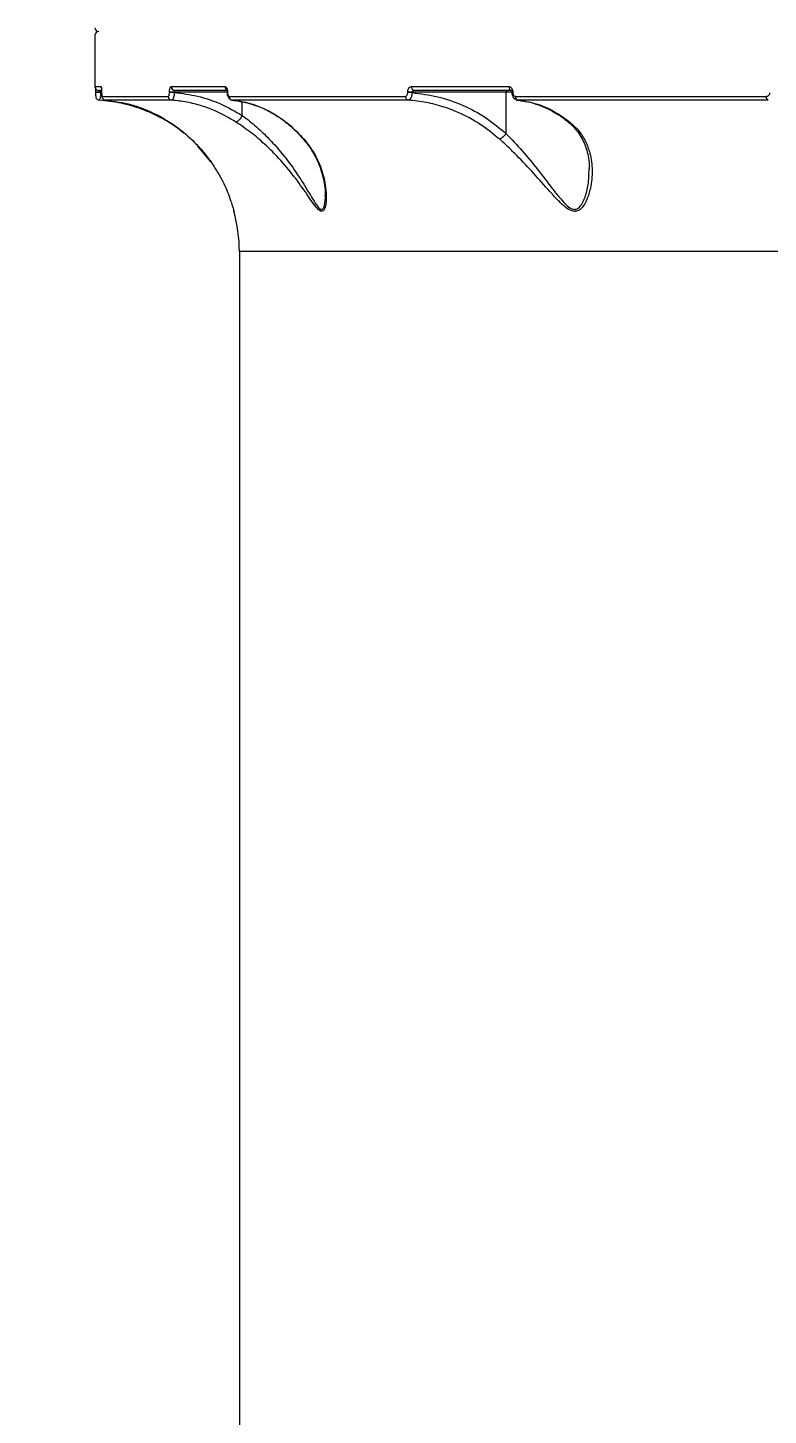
# Model space of a CAD drawing. Header units: millimetres. Extents: x -8422 to 28150, y -6982 to 5510.
# Drawn here: x -1026.3 to -831.5, y -345.4 to 20 of the extents above; entities that cross this region are included whole.
import ezdxf

# ---------------------------------------------------------------- set-up
doc = ezdxf.new("R2010")
doc.units = ezdxf.units.MM
for name, color, linetype in [('DIKOM_ОБЪЕКТ', 7, 'Continuous'), ('DIKOM_РАЗМЕР_ЗОНА', 7, 'Continuous'), ('DIKOM_РАЗМЕР_ОБЪЕКТА', 7, 'Continuous')]:
    doc.layers.add(name, color=color, linetype=linetype)
doc.styles.add('style1', font='arial.ttf', dxfattribs={"width": 0.8})
doc.dimstyles.new('1-50', dxfattribs={"dimtxt": 300, "dimasz": 200, "dimexe": 100, "dimexo": 0, "dimgap": 100, "dimtad": 1, "dimdec": 0, "dimtxsty": 'style1', "dimcen": 0, "dimclrd": 7, "dimclre": 7, "dimadec": 1, "dimazin": 2, "dimtfac": 1, "dimtdec": 0, "dimtmove": 1, "dimatfit": 3, "dimfxl": 0, "dimlwd": 25, "dimlwe": 18, "dimarcsym": 0})

# ---------------------------------------------------------------- blocks, each defined once
blk = doc.blocks.new('*D0')
at = {"layer": 'Defpoints', "color": 0, "transparency": 16777216}
for p in [(1363.27, 4015), (-6010.96, -2710.04), (-2661.52, -2710.04)]:
    blk.add_point(p, dxfattribs=at)
at = {"layer": 'DIKOM_РАЗМЕР_ОБЪЕКТА', "color": 7, "lineweight": 18, "transparency": 16777216}
for p, q in [((1363.27, 4015), (-6110.96, 4015)), ((-2661.52, -2710.04), (-6110.96, -2710.04))]:
    blk.add_line(p, q, dxfattribs=at)
at = {"layer": 'DIKOM_РАЗМЕР_ОБЪЕКТА', "color": 7, "lineweight": 25, "transparency": 16777216}
blk.add_line((-6010.96, 3815), (-6010.96, -2510.04), dxfattribs=at)
at = {"layer": 'DIKOM_РАЗМЕР_ОБЪЕКТА', "color": 7, "transparency": 16777216}
for points in [[(-6044.3, 3815), (-5977.63, 3815), (-6010.96, 4015)], [(-6044.3, -2510.04), (-5977.63, -2510.04), (-6010.96, -2710.04)]]:
    blk.add_solid(points, dxfattribs=at)
at = {"layer": 'DIKOM_РАЗМЕР_ОБЪЕКТА', "color": 0, "transparency": 16777216, "insert": (-6264.14, 652.48), "char_height": 300, "attachment_point": 5, "rotation": 90, "style": 'style1'}
blk.add_mtext('6700', dxfattribs=at)
blk = doc.blocks.new('*D1')
at = {"layer": 'Defpoints', "color": 0, "transparency": 16777216}
for p in [(-5348.28, 1737.01), (6047.45, 1360.22), (6047.45, -3315.33)]:
    blk.add_point(p, dxfattribs=at)
at = {"layer": 'DIKOM_РАЗМЕР_ОБЪЕКТА', "color": 7, "lineweight": 18, "transparency": 16777216}
for p, q in [((-5348.28, 1737.01), (-5348.28, -3415.33)), ((6047.45, 1360.22), (6047.45, -3415.33))]:
    blk.add_line(p, q, dxfattribs=at)
at = {"layer": 'DIKOM_РАЗМЕР_ОБЪЕКТА', "color": 7, "lineweight": 25, "transparency": 16777216}
blk.add_line((-5148.28, -3315.33), (5847.45, -3315.33), dxfattribs=at)
at = {"layer": 'DIKOM_РАЗМЕР_ОБЪЕКТА', "color": 7, "transparency": 16777216}
for points in [[(-5148.28, -3282), (-5148.28, -3348.67), (-5348.28, -3315.33)], [(5847.45, -3282), (5847.45, -3348.67), (6047.45, -3315.33)]]:
    blk.add_solid(points, dxfattribs=at)
at = {"layer": 'DIKOM_РАЗМЕР_ОБЪЕКТА', "color": 0, "transparency": 16777216, "insert": (349.59, -3062.16), "char_height": 300, "attachment_point": 5, "style": 'style1'}
blk.add_mtext('11400', dxfattribs=at)
blk = doc.blocks.new('*D2')
at = {"layer": 'Defpoints', "color": 0, "transparency": 16777216}
for p in [(8043.93, 833.91), (-7345.5, 649.01), (8043.93, -5007.33)]:
    blk.add_point(p, dxfattribs=at)
at = {"layer": 'DIKOM_РАЗМЕР_ЗОНА', "color": 7, "lineweight": 18, "transparency": 16777216}
for p, q in [((8043.93, 833.91), (8043.93, -5107.33)), ((-7345.5, 649.01), (-7345.5, -5107.33))]:
    blk.add_line(p, q, dxfattribs=at)
at = {"layer": 'DIKOM_РАЗМЕР_ЗОНА', "color": 7, "lineweight": 25, "transparency": 16777216}
blk.add_line((-7145.5, -5007.33), (7843.93, -5007.33), dxfattribs=at)
at = {"layer": 'DIKOM_РАЗМЕР_ЗОНА', "color": 7, "transparency": 16777216}
for points in [[(-7145.5, -4974), (-7145.5, -5040.67), (-7345.5, -5007.33)], [(7843.93, -4974), (7843.93, -5040.67), (8043.93, -5007.33)]]:
    blk.add_solid(points, dxfattribs=at)
at = {"layer": 'DIKOM_РАЗМЕР_ЗОНА', "color": 0, "transparency": 16777216, "insert": (349.22, -4754.16), "char_height": 300, "attachment_point": 5, "style": 'style1'}
blk.add_mtext('15400', dxfattribs=at)
blk = doc.blocks.new('*D3')
at = {"layer": 'Defpoints', "color": 0, "transparency": 16777216}
for p in [(620.22, 5510), (-7971.96, -4607.49), (-3279.17, -4607.49)]:
    blk.add_point(p, dxfattribs=at)
at = {"layer": 'DIKOM_РАЗМЕР_ЗОНА', "color": 7, "lineweight": 18, "transparency": 16777216}
for p, q in [((620.22, 5510), (-8071.96, 5510)), ((-3279.17, -4607.49), (-8071.96, -4607.49))]:
    blk.add_line(p, q, dxfattribs=at)
at = {"layer": 'DIKOM_РАЗМЕР_ЗОНА', "color": 7, "lineweight": 25, "transparency": 16777216}
blk.add_line((-7971.96, 5310), (-7971.96, -4407.49), dxfattribs=at)
at = {"layer": 'DIKOM_РАЗМЕР_ЗОНА', "color": 7, "transparency": 16777216}
for points in [[(-8005.3, 5310), (-7938.63, 5310), (-7971.96, 5510)], [(-8005.3, -4407.49), (-7938.63, -4407.49), (-7971.96, -4607.49)]]:
    blk.add_solid(points, dxfattribs=at)
at = {"layer": 'DIKOM_РАЗМЕР_ЗОНА', "color": 0, "transparency": 16777216, "insert": (-8225.14, 451.25), "char_height": 300, "attachment_point": 5, "rotation": 90, "style": 'style1'}
blk.add_mtext('10100', dxfattribs=at)

msp = doc.modelspace()

# ---------------------------------------------------------------- linework, layer by layer
at = {"layer": 'DIKOM_ОБЪЕКТ', "color": 7, "linetype": 'Continuous', "lineweight": 15}
for p, q in [((-1008.67, 18), (-1008.67, 4.5)), ((-1008.67, 4.5), (-1007.07, 4.5)), ((-988.61, 4.5), (-974.4, 4.5)), ((-925.43, 4.5), (-899.71, 4.5)), ((-1008.5, 3), (-1008.5, 2.97)), ((-1007.16, 3), (-1008.5, 3)), ((-1007.16, 2.97), (-1008.5, 2.97)), ((-1007.09, 3.5), (-1007.67, 3.5)), ((-1007.16, 3), (-1007.16, 2.97)), ((-1006.91, 3), (-1007.16, 3)), ((-1007.16, 2.97), (-1006.89, 2.93)), ((-1006.91, 3), (-1006.91, 2.9)), ((-1006.91, 3), (-1006.91, 2.9)), ((-1006.91, 3), (-1006.91, 3)), ((-1006.91, 2.9), (-1006.91, 2.9)), ((-1006.8, 1.94), (-989.37, 1.94)), ((-988.48, 0.94), (-1005.87, 0.94)), ((-989.06, 2.95), (-989.06, 3)), ((-987.78, 3), (-989.06, 3)), ((-987.78, 2.95), (-989.06, 2.95)), ((-987.78, 3), (-987.78, 2.95)), ((-973.86, 3), (-987.78, 3)), ((-974.04, 3.5), (-987.65, 3.5)), ((-973.86, 3), (-973.86, 2.92)), ((-973.86, 3), (-973.78, 3)), ((-973.86, 2.92), (-973.78, 2.92)), ((-973.78, 3), (-973.78, 2.92)), ((-973.37, 1.94), (-926.98, 1.94)), ((-926.23, 0.94), (-972.52, 0.94)), ((-969.9, -3.11), (-969.9, 0.51)), ((-926.37, 2.92), (-926.37, 3)), ((-925.24, 3), (-926.37, 3)), ((-925.24, 2.92), (-926.37, 2.92)), ((-925.24, 3), (-925.24, 2.92)), ((-900.44, 3), (-925.24, 3)), ((-898.97, 3.5), (-924.63, 3.5)), ((-900.44, -7.89), (-900.44, 3)), ((-898.97, 3), (-900.44, 3)), ((-898.96, 3), (-898.96, 2.95)), ((-898.96, 3), (-898.7, 3)), ((-898.96, 2.95), (-898.7, 2.95)), ((-898.7, 3), (-898.7, 2.95)), ((-898.02, 1.94), (-832.04, 1.94)), ((-897.43, 0.89), (-896.77, 0.82)), ((-831.5, 0.94), (-897.33, 0.94)), ((-978.1, -15.39), (-981.64, -11.09)), ((-970.67, -38.95), (-970.67, -389.8)), ((-650.52, -38.95), (-970.67, -38.95))]:
    msp.add_line(p, q, dxfattribs=at)
at = {"layer": 'DIKOM_ОБЪЕКТ', "color": 7, "linetype": 'Continuous', "lineweight": 15, "flags": 128}
for points in [[(-1007.54, 0.94), (-1007.72, 0.97), (-1007.89, 1.03)], [(-900.28, 3.5), (-900.31, 3.49), (-900.34, 3.46), (-900.37, 3.42), (-900.39, 3.35), (-900.41, 3.28), (-900.43, 3.19), (-900.44, 3.1), (-900.44, 3)]]:
    msp.add_lwpolyline(points, dxfattribs=at)
at = {"layer": 'DIKOM_ОБЪЕКТ', "color": 7, "linetype": 'Continuous', "lineweight": 15}
for centre, radius, start, end in [((-1007.67, 20), 1, 180, 270), ((-1007.67, 18), 1, 90, 180), ((-1007.67, 4.5), 1, 180, 270), ((-1006.07, 4.5), 1, 179.9998, 204.511), ((-987.63, 4.48), 0.977, 178.6317, 268.5647), ((-973.38, 4.49), 1.03, 179.3629, 232.1638), ((-924.52, 4.41), 0.917, 174.4165, 263.0297), ((-898.82, 4.39), 0.9, 172.7956, 260.2515), ((-1005.8, 1.94), 0.998, 179.8848, 265.6627), ((-988.38, 1.92), 0.982, 178.8198, 264.3013), ((-972.4, 1.9), 0.968, 177.847, 262.9619), ((-926.05, 1.86), 0.937, 175.1489, 258.4848), ((-897.1, 1.84), 0.925, 173.5901, 255.1922), ((-831.12, 1.79), 0.928, 170.7143, 245.8916), ((-1010.67, -38.95), 40, 0, 15.4022)]:
    msp.add_arc(centre, radius, start, end, dxfattribs=at)
for points, knots in [([(-1008.51, 4.03), (-1008.51, 3.92), (-1008.5, 3.68), (-1008.5, 3.28), (-1008.5, 3.03), (-1008.5, 2.95)], [0, 0, 0, 0, 0.373498, 0.810572, 1, 1, 1, 1]), ([(-1007.07, 4.5), (-1007.07, 4.5), (-1007.05, 4.5), (-1007.01, 4.41), (-1006.96, 4.16), (-1006.93, 3.83), (-1006.91, 3.44), (-1006.91, 3.15), (-1006.91, 3)], [0, 0, 0, 0, 0.039237, 0.287232, 0.495191, 0.671, 0.835302, 1, 1, 1, 1]), ([(-1006.98, 4.12), (-1006.98, 4.12), (-1006.98, 4.12), (-1006.96, 4.03), (-1006.94, 3.81), (-1006.92, 3.47), (-1006.91, 3.13), (-1006.91, 2.94), (-1006.91, 2.88)], [0, 0, 0, 0, 0.074206, 0.226504, 0.443447, 0.694855, 0.900917, 1, 1, 1, 1]), ([(-989.06, 3), (-989.06, 3.11), (-989.06, 3.39), (-989, 3.81), (-988.9, 4.19), (-988.76, 4.45), (-988.66, 4.48), (-988.61, 4.5)], [0, 0, 0, 0, 0.140779, 0.355294, 0.570029, 0.78496, 1, 1, 1, 1]), ([(-974.4, 4.5), (-974.35, 4.49), (-974.23, 4.47), (-974.05, 4.26), (-973.9, 3.92), (-973.8, 3.49), (-973.78, 3.16), (-973.78, 3)], [0, 0, 0, 0, 0.17418, 0.38958, 0.595798, 0.79788, 1, 1, 1, 1]), ([(-973.99, 3.72), (-973.99, 3.72), (-973.99, 3.73), (-973.97, 3.69), (-973.94, 3.59), (-973.89, 3.42), (-973.86, 3.21), (-973.86, 3.06), (-973.86, 3)], [0, 0, 0, 0, 0.011666, 0.190182, 0.36813, 0.594762, 0.834552, 1, 1, 1, 1]), ([(-926.37, 3), (-926.37, 3.09), (-926.36, 3.34), (-926.26, 3.76), (-926.05, 4.17), (-925.76, 4.45), (-925.54, 4.48), (-925.43, 4.5)], [0, 0, 0, 0, 0.108297, 0.320438, 0.543063, 0.77157, 1, 1, 1, 1]), ([(-899.71, 4.5), (-899.6, 4.48), (-899.37, 4.45), (-899.06, 4.19), (-898.84, 3.81), (-898.71, 3.39), (-898.7, 3.11), (-898.7, 3)], [0, 0, 0, 0, 0.215039, 0.429967, 0.644706, 0.859221, 1, 1, 1, 1]), ([(-1008.5, 2.97), (-1008.5, 2.86), (-1008.5, 2.62), (-1008.49, 2.29), (-1008.48, 2.05), (-1008.47, 1.91), (-1008.46, 1.8), (-1008.43, 1.66), (-1008.35, 1.45), (-1008.18, 1.21), (-1007.99, 1.09), (-1007.89, 1.03)], [0, 0, 0, 0, 0.125714, 0.273049, 0.436193, 0.541454, 0.605483, 0.658295, 0.741127, 0.860205, 1, 1, 1, 1]), ([(-1007.54, 3.5), (-1007.5, 3.49), (-1007.41, 3.48), (-1007.3, 3.39), (-1007.22, 3.27), (-1007.18, 3.15), (-1007.17, 3.07), (-1007.17, 3.03), (-1007.16, 3)], [0, 0, 0, 0, 0.268555, 0.522871, 0.742598, 0.869116, 0.924236, 1, 1, 1, 1]), ([(-1007.16, 2.97), (-1007.17, 2.87), (-1007.18, 2.53), (-1007.23, 1.97), (-1007.31, 1.4), (-1007.43, 1.01), (-1007.5, 0.97), (-1007.54, 0.94)], [0, 0, 0, 0, 0.094261, 0.31228, 0.54119, 0.77141, 1, 1, 1, 1]), ([(-995.42, -1.82), (-995.75, -1.69), (-997.83, -0.89), (-1001.84, 0.29), (-1005.62, 0.72), (-1007.54, 0.94)], [0, 0, 0, 0, 0.084989, 0.533466, 1, 1, 1, 1]), ([(-1006.91, 2.9), (-1006.91, 2.88), (-1006.91, 2.74), (-1006.9, 2.46), (-1006.87, 2.09), (-1006.84, 1.83), (-1006.75, 1.55), (-1006.59, 1.29), (-1006.33, 1.07), (-1006.07, 0.95), (-1005.91, 0.96), (-1005.87, 0.96)], [0, 0, 0, 0, 0.016949, 0.153696, 0.294822, 0.484078, 0.58925, 0.710599, 0.826234, 0.955559, 1, 1, 1, 1]), ([(-1006.91, 2.9), (-1006.9, 2.8), (-1006.9, 2.61), (-1006.89, 2.36), (-1006.87, 2.15), (-1006.84, 1.99), (-1006.81, 1.94), (-1006.8, 1.94), (-1006.8, 1.94)], [0, 0, 0, 0, 0.167333, 0.334449, 0.50913, 0.713062, 0.957728, 1, 1, 1, 1]), ([(-1005.87, 0.94), (-1003.58, 0.63), (-1000.12, 0.17), (-995.61, -1.4), (-991.62, -3.2), (-987.14, -5.96), (-983.16, -9.37), (-980.18, -12.59), (-978.81, -14.43), (-978.13, -15.34)], [0, 0, 0, 0, 0.222715, 0.336734, 0.450748, 0.631004, 0.813277, 0.906646, 1, 1, 1, 1]), ([(-989.37, 1.94), (-989.33, 1.95), (-989.26, 1.97), (-989.17, 2.15), (-989.1, 2.4), (-989.07, 2.68), (-989.06, 2.87), (-989.06, 2.95)], [0, 0, 0, 0, 0.214284, 0.428448, 0.642908, 0.857736, 1, 1, 1, 1]), ([(-987.78, 2.95), (-987.79, 2.8), (-987.81, 2.42), (-987.9, 1.86), (-988.06, 1.35), (-988.27, 1.01), (-988.41, 0.96), (-988.48, 0.94)], [0, 0, 0, 0, 0.142383, 0.357267, 0.571676, 0.785744, 1, 1, 1, 1]), ([(-971.55, -4.82), (-973.35, -3.78), (-976.27, -2.07), (-980.67, -0.49), (-984.5, 0.5), (-987.14, 0.79), (-988.48, 0.94)], [0, 0, 0, 0, 0.342218, 0.557268, 0.774603, 1, 1, 1, 1]), ([(-987.65, 3.5), (-987.67, 3.49), (-987.7, 3.48), (-987.73, 3.4), (-987.76, 3.27), (-987.78, 3.13), (-987.78, 3.04), (-987.78, 3)], [0, 0, 0, 0, 0.215064, 0.430047, 0.644818, 0.859268, 1, 1, 1, 1]), ([(-987.78, 2.95), (-985.73, 2.69), (-981.59, 2.17), (-975.53, 0.14), (-971.79, -2.02), (-969.9, -3.11)], [0, 0, 0, 0, 0.325731, 0.659682, 1, 1, 1, 1]), ([(-973.86, 2.92), (-973.86, 2.88), (-973.87, 2.61), (-973.78, 2.08), (-973.54, 1.51), (-973.12, 1.12), (-972.77, 0.95), (-972.56, 0.96), (-972.5, 0.96)], [0, 0, 0, 0, 0.043283, 0.284775, 0.576464, 0.763449, 0.93492, 1, 1, 1, 1]), ([(-973.78, 2.92), (-973.77, 2.81), (-973.77, 2.6), (-973.7, 2.31), (-973.6, 2.09), (-973.48, 1.96), (-973.4, 1.95), (-973.37, 1.94)], [0, 0, 0, 0, 0.203961, 0.408009, 0.613527, 0.826532, 1, 1, 1, 1]), ([(-972.56, 0.91), (-972.05, 0.87), (-970.61, 0.74), (-969.01, 0.42), (-967.94, 0.05), (-967.76, -0.01)], [0, 0, 0, 0, 0.319656, 0.889825, 1, 1, 1, 1]), ([(-972.52, 0.94), (-970.71, 0.66), (-967.05, 0.08), (-962.03, -2.24), (-957.47, -5.34), (-954.92, -8.01), (-953.64, -9.37)], [0, 0, 0, 0, 0.262566, 0.532664, 0.763648, 1, 1, 1, 1]), ([(-926.98, 1.94), (-926.91, 1.95), (-926.77, 1.97), (-926.58, 2.16), (-926.44, 2.42), (-926.38, 2.69), (-926.37, 2.86), (-926.37, 2.92)], [0, 0, 0, 0, 0.228835, 0.457849, 0.678514, 0.888359, 1, 1, 1, 1]), ([(-925.24, 2.92), (-925.25, 2.8), (-925.27, 2.47), (-925.38, 1.92), (-925.61, 1.39), (-925.9, 1.02), (-926.12, 0.97), (-926.23, 0.94)], [0, 0, 0, 0, 0.113171, 0.325931, 0.547984, 0.775435, 1, 1, 1, 1]), ([(-902.16, -9.37), (-903.83, -8), (-907.2, -5.22), (-912.28, -2.55), (-917.07, -0.74), (-921.48, 0.43), (-924.64, 0.77), (-926.23, 0.94)], [0, 0, 0, 0, 0.239878, 0.485874, 0.639422, 0.818548, 1, 1, 1, 1]), ([(-924.63, 3.5), (-924.7, 3.49), (-924.84, 3.48), (-925.02, 3.39), (-925.15, 3.27), (-925.21, 3.16), (-925.23, 3.07), (-925.24, 3.03), (-925.24, 3)], [0, 0, 0, 0, 0.255329, 0.498883, 0.716741, 0.861623, 0.907019, 1, 1, 1, 1]), ([(-925.24, 2.92), (-922.96, 2.63), (-918.36, 2.04), (-911.85, -0.28), (-905.73, -3.5), (-902.22, -6.41), (-900.44, -7.89)], [0, 0, 0, 0, 0.251653, 0.509861, 0.751871, 1, 1, 1, 1]), ([(-899.11, 3.53), (-899.11, 3.54), (-899.11, 3.54), (-899.06, 3.47), (-899.01, 3.35), (-898.97, 3.19), (-898.96, 3.06), (-898.96, 3)], [0, 0, 0, 0, 0.188993, 0.390812, 0.581527, 0.792625, 1, 1, 1, 1]), ([(-898.96, 2.95), (-898.96, 2.95), (-898.98, 2.69), (-898.87, 2.18), (-898.55, 1.55), (-898.07, 1.14), (-897.63, 0.94), (-897.36, 0.96), (-897.29, 0.97)], [0, 0, 0, 0, 0.000331, 0.259945, 0.504607, 0.721731, 0.922685, 1, 1, 1, 1]), ([(-898.7, 2.95), (-898.69, 2.87), (-898.68, 2.68), (-898.6, 2.4), (-898.45, 2.15), (-898.25, 1.97), (-898.09, 1.95), (-898.02, 1.94)], [0, 0, 0, 0, 0.142264, 0.357087, 0.571552, 0.785705, 1, 1, 1, 1]), ([(-897.33, 0.94), (-895.63, 0.66), (-892.18, 0.1), (-887.59, -1.98), (-884.88, -3.97), (-883.7, -4.82)], [0, 0, 0, 0, 0.355859, 0.72148, 1, 1, 1, 1]), ([(-896.77, 0.82), (-896.47, 0.79), (-895.29, 0.67), (-893.26, 0.14), (-890.69, -0.76), (-888.18, -2), (-886.01, -3.32), (-884.73, -4.34), (-884.22, -4.75)], [0, 0, 0, 0, 0.069186, 0.26744, 0.466935, 0.667151, 0.867466, 1, 1, 1, 1]), ([(-832.04, 1.94), (-831.9, 1.96), (-831.66, 1.98), (-831.36, 2.19), (-831.17, 2.45), (-831.08, 2.7), (-831.08, 2.85), (-831.07, 2.9)], [0, 0, 0, 0, 0.302575, 0.534682, 0.725461, 0.917103, 1, 1, 1, 1]), ([(-995.42, -1.82), (-995.41, -1.82), (-995.35, -1.85), (-995.24, -1.85), (-995.11, -1.73), (-995.08, -1.7)], [0, 0, 0, 0, 0.092635, 0.747855, 1, 1, 1, 1]), ([(-985.32, -7.73), (-986.07, -7.13), (-987.66, -5.85), (-990.38, -4.19), (-993.03, -2.8), (-994.71, -2.11), (-995.42, -1.82)], [0, 0, 0, 0, 0.247109, 0.522771, 0.798171, 1, 1, 1, 1]), ([(-969.9, -3.12), (-970.02, -3.31), (-970.25, -3.7), (-970.66, -4.21), (-971.05, -4.59), (-971.33, -4.78), (-971.48, -4.82), (-971.54, -4.82), (-971.55, -4.82)], [0, 0, 0, 0, 0.212703, 0.425407, 0.638104, 0.850806, 0.961912, 1, 1, 1, 1]), ([(-969.9, -3.11), (-969.9, -3.12), (-969.9, -3.12), (-969.9, -3.12), (-969.9, -3.12)], [0, 0, 0, 0, 0.61605, 1, 1, 1, 1]), ([(-969.9, -3.12), (-969.9, -3.12), (-968.63, -4.04), (-966.2, -5.98), (-962.84, -9.2), (-959.46, -12.99), (-956.08, -17.46), (-953.48, -21.58), (-951.64, -24.67), (-950.47, -26.58), (-949.66, -27.58), (-949.12, -27.85), (-948.87, -27.83), (-948.55, -27.54), (-948.27, -26.9), (-948.1, -25.65), (-948.01, -24.68), (-948.05, -24.13), (-948.05, -24.12)], [0, 0, 0, 0, 0.000049, 0.113397, 0.216784, 0.322678, 0.468993, 0.619056, 0.686977, 0.756036, 0.811113, 0.822975, 0.853641, 0.862828, 0.902826, 0.950063, 0.998418, 1, 1, 1, 1]), ([(-967.76, -0.01), (-967.04, -0.24), (-965.41, -0.74), (-962.95, -1.9), (-960.42, -3.39), (-958.02, -5.17), (-955.83, -7.09), (-954.52, -8.54), (-953.91, -9.22)], [0, 0, 0, 0, 0.144217, 0.322803, 0.500387, 0.675209, 0.84903, 1, 1, 1, 1]), ([(-953.64, -9.37), (-952.73, -10.54), (-950.74, -13.12), (-948.88, -17.45), (-947.93, -21.51), (-947.75, -24.48), (-947.86, -26.31), (-948.1, -27.49), (-948.53, -28.29), (-949.01, -28.41), (-949.65, -28.12), (-950.54, -27.21), (-951.83, -25.4), (-953.82, -22.46), (-956.67, -18.54), (-960.31, -14.25), (-963.99, -10.63), (-967.6, -7.52), (-970.19, -5.75), (-971.55, -4.82)], [0, 0, 0, 0, 0.079015, 0.173492, 0.268053, 0.32872, 0.361361, 0.393895, 0.422326, 0.451312, 0.459935, 0.498982, 0.545108, 0.591441, 0.689035, 0.786594, 0.855573, 0.924449, 1, 1, 1, 1]), ([(-883.7, -4.82), (-882.92, -5.54), (-881.22, -7.09), (-879.49, -9.88), (-878.2, -13.41), (-877.68, -17.57), (-878.1, -21.75), (-879, -24.82), (-879.95, -26.73), (-880.87, -27.85), (-881.71, -28.29), (-882.53, -28.39), (-883.52, -28.2), (-885.13, -27.11), (-886.97, -25.32), (-889.64, -22.33), (-893.15, -18.38), (-896.85, -14.43), (-899.89, -11.45), (-901.4, -10.06), (-902.16, -9.37)], [0, 0, 0, 0, 0.059053, 0.127727, 0.196513, 0.291305, 0.386177, 0.452749, 0.486921, 0.520896, 0.548901, 0.554238, 0.580033, 0.615194, 0.662239, 0.709494, 0.807575, 0.905611, 0.952816, 1, 1, 1, 1]), ([(-884.23, -4.73), (-884.16, -4.78), (-883.55, -5.24), (-882.59, -6.23), (-881.36, -7.72), (-880.33, -9.4), (-879.51, -11.27), (-878.95, -13.32), (-878.62, -15.32), (-878.62, -16.64), (-878.61, -17.2)], [0, 0, 0, 0, 0.01649, 0.140999, 0.273676, 0.415074, 0.564383, 0.719634, 0.87911, 1, 1, 1, 1]), ([(-883.7, -4.82), (-883.73, -4.82), (-883.83, -4.82), (-884.01, -4.8), (-884.11, -4.71), (-884.16, -4.67)], [0, 0, 0, 0, 0.14355, 0.562308, 1, 1, 1, 1]), ([(-953.92, -9.24), (-953.59, -9.63), (-952.7, -10.64), (-951.52, -12.41), (-950.34, -14.55), (-949.37, -16.86), (-948.65, -19.24), (-948.22, -21.51), (-948.05, -23.12), (-948.06, -23.93), (-948.06, -24.12)], [0, 0, 0, 0, 0.084218, 0.220552, 0.365112, 0.517127, 0.677157, 0.824013, 0.959095, 1, 1, 1, 1]), ([(-953.64, -9.37), (-953.68, -9.35), (-953.78, -9.32), (-953.85, -9.25), (-953.89, -9.2)], [0, 0, 0, 0, 0.397123, 1, 1, 1, 1]), ([(-900.44, -7.89), (-900.59, -8.06), (-900.88, -8.4), (-901.36, -8.85), (-901.76, -9.16), (-902.01, -9.31), (-902.12, -9.35), (-902.16, -9.37)], [0, 0, 0, 0, 0.248797, 0.497588, 0.746386, 0.912692, 1, 1, 1, 1]), ([(-900.44, -7.89), (-900.44, -7.89), (-900.44, -7.89), (-900.44, -7.89), (-900.44, -7.89), (-900.44, -7.89)], [0, 0, 0, 0, 0.477495, 0.863272, 1, 1, 1, 1]), ([(-900.44, -7.89), (-900.44, -7.89), (-899.06, -9.35), (-896.21, -12.37), (-892.17, -17.29), (-889.02, -21.44), (-886.57, -24.59), (-884.93, -26.47), (-883.47, -27.65), (-882.57, -27.86), (-881.84, -27.75), (-881.08, -27.28), (-880.29, -26.1), (-879.47, -24.1), (-878.74, -21.09), (-878.67, -18.58), (-878.64, -17.19)], [0, 0, 0, 0, 0.000024, 0.138413, 0.280472, 0.426235, 0.493221, 0.561321, 0.609422, 0.643608, 0.650668, 0.68822, 0.735208, 0.784066, 0.880621, 1, 1, 1, 1]), ([(-978.13, -15.34), (-977.14, -16.87), (-975.18, -19.91), (-973.54, -23.76), (-972.69, -26.27), (-972.32, -27.53), (-972.13, -28.21), (-972.07, -28.46), (-972.13, -28.22), (-972.16, -28.12)], [0, 0, 0, 0, 0.281474, 0.562755, 0.713933, 0.791976, 0.869574, 0.945742, 1, 1, 1, 1])]:
    msp.add_open_spline(points, degree=3, knots=knots, dxfattribs=at)

# ---------------------------------------------------------------- dimensions: what is measured, and where the dimension line sits
at = {"layer": 'DIKOM_РАЗМЕР_ЗОНА'}
dim = msp.add_linear_dim(base=(-7971.96, -4607.49), p1=(620.22, 5510), p2=(-3279.17, -4607.49), angle=90, text='10100', dimstyle='1-50', override={"dimscale": 1, "dimtix": 0, "dimtofl": 1, "dimtmove": 1, "dimatfit": 3}, dxfattribs=at)
dim.commit()
dim.dimension.update_dxf_attribs({"geometry": '*D3', "text_midpoint": (-8225.14, 451.25)})
dim = msp.add_linear_dim(base=(8043.93, -5007.33), p1=(-7345.5, 649.01), p2=(8043.93, 833.91), text='15400', dimstyle='1-50', override={"dimscale": 1, "dimtix": 0, "dimtofl": 1, "dimtmove": 1, "dimatfit": 3}, dxfattribs=at)
dim.commit()
dim.dimension.update_dxf_attribs({"geometry": '*D2', "text_midpoint": (349.22, -4754.16)})
at = {"layer": 'DIKOM_РАЗМЕР_ОБЪЕКТА'}
dim = msp.add_linear_dim(base=(-6010.96, -2710.04), p1=(1363.27, 4015), p2=(-2661.52, -2710.04), angle=90, text='6700', dimstyle='1-50', override={"dimscale": 1, "dimtix": 0, "dimtofl": 1, "dimtmove": 1, "dimatfit": 3}, dxfattribs=at)
dim.commit()
dim.dimension.update_dxf_attribs({"geometry": '*D0', "text_midpoint": (-6264.14, 652.48)})
dim = msp.add_linear_dim(base=(6047.45, -3315.33), p1=(-5348.28, 1737.01), p2=(6047.45, 1360.22), text='11400', dimstyle='1-50', override={"dimscale": 1, "dimtix": 0, "dimtofl": 1, "dimtmove": 1, "dimatfit": 3}, dxfattribs=at)
dim.commit()
dim.dimension.update_dxf_attribs({"geometry": '*D1', "text_midpoint": (349.59, -3062.16)})

doc.saveas('drawing.dxf')
